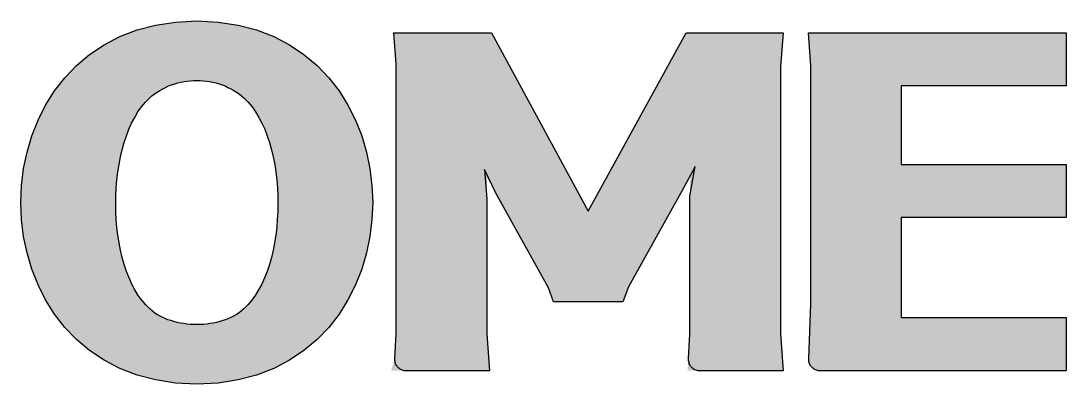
# Model space of a CAD drawing. Header units: inches. Extents: x -9450 to 207408, y -100115 to 6682.
# Drawn here: x 8226.001 to 8228.833, y 4778.366 to 4779.349 of the extents above; entities that cross this region are included whole.
import ezdxf

# ---------------------------------------------------------------- set-up
doc = ezdxf.new("R2010")
doc.units = ezdxf.units.IN
doc.header["$MEASUREMENT"] = 0

# ---------------------------------------------------------------- blocks, each defined once
blk = doc.blocks.new('eet')
h = blk.add_hatch(color=250)
h.paths.add_polyline_path([(8226.9248, 4779.0384), (8226.908, 4779.0808), (8226.8876, 4779.1214), (8226.8634, 4779.1598), (8226.8354, 4779.1955), (8226.8038, 4779.2286), (8226.7684, 4779.2584), (8226.7293, 4779.2849), (8226.6865, 4779.3072), (8226.64, 4779.3251), (8226.5897, 4779.3381), (8226.5357, 4779.3463), (8226.478, 4779.3493), (8226.4203, 4779.3463), (8226.3663, 4779.3381), (8226.3161, 4779.3251), (8226.2695, 4779.3072), (8226.2267, 4779.2849), (8226.1876, 4779.2584), (8226.1522, 4779.2286), (8226.1206, 4779.1955), (8226.0927, 4779.1598), (8226.0685, 4779.1214), (8226.048, 4779.0808), (8226.0312, 4779.0384), (8226.0182, 4778.9944), (8226.0089, 4778.9494), (8226.0033, 4778.904), (8226.0014, 4778.8578), (8226.0033, 4778.8116), (8226.0089, 4778.7662), (8226.0182, 4778.7212), (8226.0312, 4778.6772), (8226.048, 4778.6348), (8226.0685, 4778.5942), (8226.0927, 4778.5558), (8226.1206, 4778.5197), (8226.1522, 4778.487), (8226.1876, 4778.4572), (8226.2267, 4778.4307), (8226.2695, 4778.4084), (8226.3161, 4778.3905), (8226.3663, 4778.3775), (8226.4203, 4778.3689), (8226.478, 4778.3663), (8226.5357, 4778.3689), (8226.5897, 4778.3775), (8226.64, 4778.3905), (8226.6865, 4778.4084), (8226.7293, 4778.4307), (8226.7684, 4778.4572), (8226.8038, 4778.487), (8226.8354, 4778.5197), (8226.8634, 4778.5558), (8226.8876, 4778.5942), (8226.908, 4778.6348), (8226.9248, 4778.6772), (8226.9378, 4778.7212), (8226.9471, 4778.7662), (8226.9527, 4778.8116), (8226.9546, 4778.8578), (8226.9527, 4778.904), (8226.9471, 4778.9494), (8226.9378, 4778.9944)])
h.paths.add_polyline_path([(8226.6921, 4778.9401), (8226.6947, 4778.9189), (8226.6966, 4778.8976), (8226.6973, 4778.8764), (8226.6977, 4778.8548), (8226.6973, 4778.8332), (8226.6962, 4778.8116), (8226.6947, 4778.7904), (8226.6921, 4778.7696), (8226.6887, 4778.7487), (8226.6846, 4778.7286), (8226.6802, 4778.7089), (8226.6746, 4778.6899), (8226.6686, 4778.6713), (8226.6616, 4778.6538), (8226.6541, 4778.637), (8226.6456, 4778.6214), (8226.6366, 4778.6065), (8226.6269, 4778.5931), (8226.6165, 4778.5804), (8226.6035, 4778.5678), (8226.5895, 4778.5571), (8226.5743, 4778.5483), (8226.564, 4778.5439), (8226.5562, 4778.5406), (8226.5484, 4778.538), (8226.535, 4778.5337), (8226.5231, 4778.5316), (8226.5141, 4778.5302), (8226.5052, 4778.5287), (8226.4963, 4778.5279), (8226.4873, 4778.5275), (8226.478, 4778.5272), (8226.4691, 4778.5275), (8226.4598, 4778.5279), (8226.4508, 4778.5287), (8226.4419, 4778.5302), (8226.4333, 4778.5316), (8226.4214, 4778.5337), (8226.408, 4778.538), (8226.3998, 4778.5406), (8226.3868, 4778.5462), (8226.3734, 4778.5529), (8226.36, 4778.5618), (8226.3511, 4778.5696), (8226.3399, 4778.5804), (8226.3295, 4778.5931), (8226.3194, 4778.6065), (8226.3105, 4778.6214), (8226.3023, 4778.637), (8226.2945, 4778.6538), (8226.2878, 4778.6713), (8226.2814, 4778.6899), (8226.2762, 4778.7089), (8226.2714, 4778.7286), (8226.2677, 4778.7487), (8226.2643, 4778.7696), (8226.2617, 4778.7904), (8226.2598, 4778.8116), (8226.2587, 4778.8332), (8226.2583, 4778.8548), (8226.2587, 4778.8764), (8226.2598, 4778.8976), (8226.2617, 4778.9189), (8226.2639, 4778.9401), (8226.2673, 4778.9606), (8226.2714, 4778.981), (8226.2758, 4779.0008), (8226.2811, 4779.0198), (8226.2874, 4779.038), (8226.2941, 4779.0559), (8226.3015, 4779.0726), (8226.3097, 4779.0883), (8226.3187, 4779.1032), (8226.3283, 4779.1169), (8226.3388, 4779.1292), (8226.3533, 4779.1437), (8226.3675, 4779.1548), (8226.3782, 4779.1612), (8226.3857, 4779.1657), (8226.3935, 4779.1694), (8226.4017, 4779.1732), (8226.4099, 4779.1761), (8226.4181, 4779.1791), (8226.4266, 4779.1813), (8226.4348, 4779.1836), (8226.4434, 4779.1851), (8226.4519, 4779.1866), (8226.4609, 4779.1873), (8226.4751, 4779.1885), (8226.4869, 4779.188), (8226.4955, 4779.1873), (8226.5041, 4779.1866), (8226.5126, 4779.1851), (8226.5212, 4779.1836), (8226.5298, 4779.1813), (8226.5383, 4779.1791), (8226.5465, 4779.1761), (8226.5547, 4779.1732), (8226.5625, 4779.1694), (8226.5703, 4779.1657), (8226.5782, 4779.1612), (8226.5856, 4779.1568), (8226.5959, 4779.1492), (8226.6065, 4779.1404), (8226.6176, 4779.1292), (8226.6277, 4779.1169), (8226.6374, 4779.1032), (8226.6463, 4779.0883), (8226.6545, 4779.0726), (8226.6623, 4779.0559), (8226.669, 4779.038), (8226.675, 4779.0198), (8226.6806, 4779.0008), (8226.685, 4778.981), (8226.6891, 4778.9606)], flags=17)
for points in [[(8227.0186, 4778.5026), (8227.0186, 4779.232), (8227.0119, 4779.3172), (8227.0477, 4779.3172), (8227.264, 4779.3172), (8227.2766, 4779.3172), (8227.5384, 4778.8343), (8227.8038, 4779.3172), (8227.8143, 4779.3172), (8228.0325, 4779.3172), (8228.0663, 4779.3172), (8228.0596, 4779.2253), (8228.0596, 4778.5026), (8228.0663, 4778.4025), (8227.8076, 4778.4025), (8227.8143, 4778.5026), (8227.8143, 4778.9275), (8227.6478, 4778.6296), (8227.6322, 4778.5886), (8227.6311, 4778.5886), (8227.4446, 4778.5886), (8227.4308, 4778.627), (8227.264, 4778.9268), (8227.264, 4778.5026), (8227.2707, 4778.4025), (8227.004, 4778.4025), (8227.014, 4778.4324)], [(8228.3862, 4779.1732), (8228.8333, 4779.1732), (8228.8333, 4779.3172), (8228.3873, 4779.3172), (8228.1352, 4779.3172), (8228.1419, 4779.2279), (8228.1419, 4778.8101), (8228.1419, 4778.5827), (8228.1363, 4778.4352), (8228.1363, 4778.433), (8228.1363, 4778.43), (8228.1367, 4778.427), (8228.1374, 4778.4244), (8228.1382, 4778.4218), (8228.1393, 4778.4196), (8228.1408, 4778.417), (8228.1419, 4778.4147), (8228.1438, 4778.4129), (8228.1456, 4778.411), (8228.1475, 4778.4092), (8228.1497, 4778.4077), (8228.152, 4778.4062), (8228.1542, 4778.4047), (8228.1568, 4778.4039), (8228.1594, 4778.4032), (8228.162, 4778.4025), (8228.3873, 4778.4025), (8228.8333, 4778.4025), (8228.8333, 4778.5462), (8228.3862, 4778.5462), (8228.3862, 4778.5681), (8228.3862, 4778.8172), (8228.8333, 4778.8172), (8228.8333, 4778.9609), (8228.3862, 4778.9609)]]:
    blk.add_hatch(color=250).paths.add_polyline_path(points)
at = {"color": 250}
for p, q in [((8226.2695, 4779.3072), (8226.3161, 4779.3251)), ((8226.3161, 4779.3251), (8226.3663, 4779.3381)), ((8226.3663, 4779.3381), (8226.4203, 4779.3463)), ((8226.4203, 4779.3463), (8226.478, 4779.3493)), ((8226.478, 4779.3493), (8226.5357, 4779.3463)), ((8226.5357, 4779.3463), (8226.5897, 4779.3381)), ((8226.5897, 4779.3381), (8226.64, 4779.3251)), ((8226.64, 4779.3251), (8226.6865, 4779.3072)), ((8226.2267, 4779.2849), (8226.2695, 4779.3072)), ((8226.6865, 4779.3072), (8226.7293, 4779.2849)), ((8227.0119, 4779.3172), (8227.0477, 4779.3172)), ((8227.0186, 4779.232), (8227.0119, 4779.3172)), ((8227.0477, 4779.3172), (8227.264, 4779.3172)), ((8227.264, 4779.3172), (8227.2766, 4779.3172)), ((8227.2766, 4779.3172), (8227.5384, 4778.8343)), ((8227.5384, 4778.8343), (8227.8038, 4779.3172)), ((8227.8038, 4779.3172), (8227.8143, 4779.3172)), ((8227.8143, 4779.3172), (8228.0325, 4779.3172)), ((8228.0325, 4779.3172), (8228.0663, 4779.3172)), ((8228.0663, 4779.3172), (8228.0596, 4779.2253)), ((8228.1352, 4779.3172), (8228.3873, 4779.3172)), ((8228.1419, 4779.2279), (8228.1352, 4779.3172)), ((8228.3873, 4779.3172), (8228.8333, 4779.3172)), ((8228.8333, 4779.3172), (8228.8333, 4779.1732)), ((8226.1876, 4779.2584), (8226.2267, 4779.2849)), ((8226.7293, 4779.2849), (8226.7684, 4779.2584)), ((8226.1522, 4779.2286), (8226.1876, 4779.2584)), ((8226.7684, 4779.2584), (8226.8038, 4779.2286)), ((8226.1206, 4779.1955), (8226.1522, 4779.2286)), ((8226.8038, 4779.2286), (8226.8354, 4779.1955)), ((8227.0186, 4778.5026), (8227.0186, 4779.232)), ((8228.0596, 4779.2253), (8228.0596, 4778.5026)), ((8228.1419, 4778.8101), (8228.1419, 4779.2279)), ((8226.0927, 4779.1598), (8226.1206, 4779.1955)), ((8226.4266, 4779.1813), (8226.4348, 4779.1836)), ((8226.4348, 4779.1836), (8226.4434, 4779.1851)), ((8226.4434, 4779.1851), (8226.4519, 4779.1866)), ((8226.4519, 4779.1866), (8226.4609, 4779.1873)), ((8226.4609, 4779.1873), (8226.4694, 4779.188)), ((8226.4694, 4779.188), (8226.478, 4779.1884)), ((8226.478, 4779.1884), (8226.4869, 4779.188)), ((8226.4869, 4779.188), (8226.4955, 4779.1873)), ((8226.4955, 4779.1873), (8226.5041, 4779.1866)), ((8226.5041, 4779.1866), (8226.5126, 4779.1851)), ((8226.5126, 4779.1851), (8226.5212, 4779.1836)), ((8226.5212, 4779.1836), (8226.5298, 4779.1813)), ((8226.8354, 4779.1955), (8226.8634, 4779.1598)), ((8226.0685, 4779.1214), (8226.0927, 4779.1598)), ((8226.3633, 4779.1516), (8226.3708, 4779.1568)), ((8226.3708, 4779.1568), (8226.3782, 4779.1612)), ((8226.3782, 4779.1612), (8226.3857, 4779.1657)), ((8226.3857, 4779.1657), (8226.3935, 4779.1694)), ((8226.3935, 4779.1694), (8226.4017, 4779.1732)), ((8226.4017, 4779.1732), (8226.4099, 4779.1761)), ((8226.4099, 4779.1761), (8226.4181, 4779.1791)), ((8226.4181, 4779.1791), (8226.4266, 4779.1813)), ((8226.5298, 4779.1813), (8226.5383, 4779.1791)), ((8226.5383, 4779.1791), (8226.5465, 4779.1761)), ((8226.5465, 4779.1761), (8226.5547, 4779.1732)), ((8226.5547, 4779.1732), (8226.5625, 4779.1694)), ((8226.5625, 4779.1694), (8226.5703, 4779.1657)), ((8226.5703, 4779.1657), (8226.5782, 4779.1612)), ((8226.5782, 4779.1612), (8226.5856, 4779.1568)), ((8226.5856, 4779.1568), (8226.5927, 4779.1516)), ((8226.8634, 4779.1598), (8226.8876, 4779.1214)), ((8228.8333, 4779.1732), (8228.3862, 4779.1732)), ((8228.3862, 4779.1732), (8228.3862, 4778.9609)), ((8226.3283, 4779.1169), (8226.3388, 4779.1292)), ((8226.3388, 4779.1292), (8226.3499, 4779.1404)), ((8226.3499, 4779.1404), (8226.3566, 4779.1463)), ((8226.3566, 4779.1463), (8226.3633, 4779.1516)), ((8226.5927, 4779.1516), (8226.5998, 4779.146)), ((8226.5998, 4779.146), (8226.6065, 4779.1404)), ((8226.6065, 4779.1404), (8226.6176, 4779.1292)), ((8226.6176, 4779.1292), (8226.6277, 4779.1169)), ((8226.048, 4779.0808), (8226.0685, 4779.1214)), ((8226.3097, 4779.0883), (8226.3187, 4779.1032)), ((8226.3187, 4779.1032), (8226.3283, 4779.1169)), ((8226.6277, 4779.1169), (8226.6374, 4779.1032)), ((8226.6374, 4779.1032), (8226.6463, 4779.0883)), ((8226.8876, 4779.1214), (8226.908, 4779.0808)), ((8226.0312, 4779.0384), (8226.048, 4779.0808)), ((8226.2941, 4779.0559), (8226.3015, 4779.0726)), ((8226.3015, 4779.0726), (8226.3097, 4779.0883)), ((8226.6463, 4779.0883), (8226.6545, 4779.0726)), ((8226.6545, 4779.0726), (8226.6623, 4779.0559)), ((8226.908, 4779.0808), (8226.9248, 4779.0384)), ((8226.2874, 4779.038), (8226.2941, 4779.0559)), ((8226.6623, 4779.0559), (8226.669, 4779.038)), ((8226.0182, 4778.9944), (8226.0312, 4779.0384)), ((8226.2758, 4779.0008), (8226.2811, 4779.0198)), ((8226.2811, 4779.0198), (8226.2874, 4779.038)), ((8226.669, 4779.038), (8226.675, 4779.0198)), ((8226.675, 4779.0198), (8226.6806, 4779.0008)), ((8226.9248, 4779.0384), (8226.9378, 4778.9944)), ((8226.0089, 4778.9494), (8226.0182, 4778.9944)), ((8226.2714, 4778.981), (8226.2758, 4779.0008)), ((8226.6806, 4779.0008), (8226.685, 4778.981)), ((8226.9378, 4778.9944), (8226.9471, 4778.9494)), ((8226.2639, 4778.9401), (8226.2673, 4778.9606)), ((8226.2673, 4778.9606), (8226.2714, 4778.981)), ((8226.685, 4778.981), (8226.6891, 4778.9606)), ((8226.6891, 4778.9606), (8226.6921, 4778.9401)), ((8228.3862, 4778.9609), (8228.8333, 4778.9609)), ((8228.8333, 4778.9609), (8228.8333, 4778.8172)), ((8226.0033, 4778.904), (8226.0089, 4778.9494)), ((8226.2617, 4778.9189), (8226.2639, 4778.9401)), ((8226.6921, 4778.9401), (8226.6947, 4778.9189)), ((8226.9471, 4778.9494), (8226.9527, 4778.904)), ((8227.2874, 4778.8846), (8227.2573, 4778.9472)), ((8227.2573, 4778.9472), (8227.264, 4778.8671)), ((8227.828, 4778.955), (8227.7934, 4778.8902)), ((8227.8143, 4778.8749), (8227.828, 4778.955)), ((8226.0014, 4778.8578), (8226.0033, 4778.904)), ((8226.2598, 4778.8976), (8226.2617, 4778.9189)), ((8226.6947, 4778.9189), (8226.6966, 4778.8976)), ((8226.9527, 4778.904), (8226.9546, 4778.8578)), ((8226.2583, 4778.8548), (8226.2587, 4778.8764)), ((8226.2587, 4778.8764), (8226.2598, 4778.8976)), ((8226.6966, 4778.8976), (8226.6973, 4778.8764)), ((8226.6973, 4778.8764), (8226.6977, 4778.8548)), ((8227.4308, 4778.627), (8227.2874, 4778.8846)), ((8227.7934, 4778.8902), (8227.6478, 4778.6296)), ((8227.8143, 4778.5026), (8227.8143, 4778.8749)), ((8226.0033, 4778.8116), (8226.0014, 4778.8578)), ((8226.2587, 4778.8332), (8226.2583, 4778.8548)), ((8226.6977, 4778.8548), (8226.6973, 4778.8332)), ((8226.9546, 4778.8578), (8226.9527, 4778.8116)), ((8227.264, 4778.8671), (8227.264, 4778.5026)), ((8226.2598, 4778.8116), (8226.2587, 4778.8332)), ((8226.6973, 4778.8332), (8226.6962, 4778.8116)), ((8228.8333, 4778.8172), (8228.3862, 4778.8172)), ((8228.3862, 4778.8172), (8228.3862, 4778.5681)), ((8226.0089, 4778.7662), (8226.0033, 4778.8116)), ((8226.2617, 4778.7904), (8226.2598, 4778.8116)), ((8226.2643, 4778.7696), (8226.2617, 4778.7904)), ((8226.6947, 4778.7904), (8226.6921, 4778.7696)), ((8226.6962, 4778.8116), (8226.6947, 4778.7904)), ((8226.9527, 4778.8116), (8226.9471, 4778.7662)), ((8228.1419, 4778.5827), (8228.1419, 4778.8101)), ((8226.0182, 4778.7212), (8226.0089, 4778.7662)), ((8226.2677, 4778.7487), (8226.2643, 4778.7696)), ((8226.6921, 4778.7696), (8226.6887, 4778.7487)), ((8226.9471, 4778.7662), (8226.9378, 4778.7212)), ((8226.2714, 4778.7286), (8226.2677, 4778.7487)), ((8226.6887, 4778.7487), (8226.6846, 4778.7286)), ((8226.0312, 4778.6772), (8226.0182, 4778.7212)), ((8226.2762, 4778.7089), (8226.2714, 4778.7286)), ((8226.2814, 4778.6899), (8226.2762, 4778.7089)), ((8226.6802, 4778.7089), (8226.6746, 4778.6899)), ((8226.6846, 4778.7286), (8226.6802, 4778.7089)), ((8226.9378, 4778.7212), (8226.9248, 4778.6772)), ((8226.048, 4778.6348), (8226.0312, 4778.6772)), ((8226.2878, 4778.6713), (8226.2814, 4778.6899)), ((8226.6746, 4778.6899), (8226.6686, 4778.6713)), ((8226.9248, 4778.6772), (8226.908, 4778.6348)), ((8226.2945, 4778.6538), (8226.2878, 4778.6713)), ((8226.3023, 4778.637), (8226.2945, 4778.6538)), ((8226.6616, 4778.6538), (8226.6541, 4778.637)), ((8226.6686, 4778.6713), (8226.6616, 4778.6538)), ((8226.0685, 4778.5942), (8226.048, 4778.6348)), ((8226.3105, 4778.6214), (8226.3023, 4778.637)), ((8226.3194, 4778.6065), (8226.3105, 4778.6214)), ((8226.6456, 4778.6214), (8226.6366, 4778.6065)), ((8226.6541, 4778.637), (8226.6456, 4778.6214)), ((8226.908, 4778.6348), (8226.8876, 4778.5942)), ((8227.4446, 4778.5886), (8227.4308, 4778.627)), ((8227.6478, 4778.6296), (8227.6322, 4778.5886)), ((8226.0927, 4778.5558), (8226.0685, 4778.5942)), ((8226.3295, 4778.5931), (8226.3194, 4778.6065)), ((8226.3399, 4778.5804), (8226.3295, 4778.5931)), ((8226.6269, 4778.5931), (8226.6165, 4778.5804)), ((8226.6366, 4778.6065), (8226.6269, 4778.5931)), ((8226.8876, 4778.5942), (8226.8634, 4778.5558)), ((8227.6311, 4778.5886), (8227.4446, 4778.5886)), ((8227.6322, 4778.5886), (8227.6311, 4778.5886)), ((8226.3511, 4778.5696), (8226.3399, 4778.5804)), ((8226.357, 4778.5644), (8226.3511, 4778.5696)), ((8226.3633, 4778.5596), (8226.357, 4778.5644)), ((8226.37, 4778.5551), (8226.3633, 4778.5596)), ((8226.5927, 4778.5596), (8226.586, 4778.5551)), ((8226.599, 4778.5644), (8226.5927, 4778.5596)), ((8226.6053, 4778.5696), (8226.599, 4778.5644)), ((8226.6165, 4778.5804), (8226.6053, 4778.5696)), ((8228.1363, 4778.4352), (8228.1419, 4778.5827)), ((8228.3862, 4778.5681), (8228.3862, 4778.5462)), ((8226.1206, 4778.5197), (8226.0927, 4778.5558)), ((8226.3771, 4778.551), (8226.37, 4778.5551)), ((8226.3846, 4778.5473), (8226.3771, 4778.551)), ((8226.392, 4778.5439), (8226.3846, 4778.5473)), ((8226.3998, 4778.5406), (8226.392, 4778.5439)), ((8226.408, 4778.538), (8226.3998, 4778.5406)), ((8226.4162, 4778.5354), (8226.408, 4778.538)), ((8226.4248, 4778.5331), (8226.4162, 4778.5354)), ((8226.4333, 4778.5316), (8226.4248, 4778.5331)), ((8226.4419, 4778.5302), (8226.4333, 4778.5316)), ((8226.5231, 4778.5316), (8226.5141, 4778.5302)), ((8226.5316, 4778.5331), (8226.5231, 4778.5316)), ((8226.5402, 4778.5354), (8226.5316, 4778.5331)), ((8226.5484, 4778.538), (8226.5402, 4778.5354)), ((8226.5562, 4778.5406), (8226.5484, 4778.538)), ((8226.564, 4778.5439), (8226.5562, 4778.5406)), ((8226.5718, 4778.5473), (8226.564, 4778.5439)), ((8226.5789, 4778.551), (8226.5718, 4778.5473)), ((8226.586, 4778.5551), (8226.5789, 4778.551)), ((8226.8634, 4778.5558), (8226.8354, 4778.5197)), ((8228.3862, 4778.5462), (8228.8333, 4778.5462)), ((8228.8333, 4778.5462), (8228.8333, 4778.4025)), ((8226.1522, 4778.487), (8226.1206, 4778.5197)), ((8226.4508, 4778.5287), (8226.4419, 4778.5302)), ((8226.4598, 4778.5279), (8226.4508, 4778.5287)), ((8226.4691, 4778.5275), (8226.4598, 4778.5279)), ((8226.478, 4778.5272), (8226.4691, 4778.5275)), ((8226.4873, 4778.5275), (8226.478, 4778.5272)), ((8226.4963, 4778.5279), (8226.4873, 4778.5275)), ((8226.5052, 4778.5287), (8226.4963, 4778.5279)), ((8226.5141, 4778.5302), (8226.5052, 4778.5287)), ((8226.8354, 4778.5197), (8226.8038, 4778.487)), ((8227.0142, 4778.4352), (8227.0186, 4778.5026)), ((8227.264, 4778.5026), (8227.2707, 4778.4025)), ((8227.8098, 4778.4352), (8227.8143, 4778.5026)), ((8228.0596, 4778.5026), (8228.0663, 4778.4025)), ((8226.1876, 4778.4572), (8226.1522, 4778.487)), ((8226.8038, 4778.487), (8226.7684, 4778.4572)), ((8226.2267, 4778.4307), (8226.1876, 4778.4572)), ((8226.7684, 4778.4572), (8226.7293, 4778.4307)), ((8226.2695, 4778.4084), (8226.2267, 4778.4307)), ((8226.7293, 4778.4307), (8226.6865, 4778.4084)), ((8227.0149, 4778.4352), (8227.0142, 4778.4352)), ((8227.0145, 4778.4341), (8227.0149, 4778.4352)), ((8227.0145, 4778.4326), (8227.0145, 4778.4341)), ((8227.0149, 4778.43), (8227.0145, 4778.4326)), ((8227.0153, 4778.427), (8227.0149, 4778.43)), ((8227.0156, 4778.4244), (8227.0153, 4778.427)), ((8227.0168, 4778.4218), (8227.0156, 4778.4244)), ((8227.0175, 4778.4196), (8227.0168, 4778.4218)), ((8227.019, 4778.417), (8227.0175, 4778.4196)), ((8227.8105, 4778.4352), (8227.8098, 4778.4352)), ((8227.8105, 4778.4341), (8227.8105, 4778.4352)), ((8227.8105, 4778.4326), (8227.8105, 4778.4341)), ((8227.8105, 4778.43), (8227.8105, 4778.4326)), ((8227.8109, 4778.427), (8227.8105, 4778.43)), ((8227.8117, 4778.4244), (8227.8109, 4778.427)), ((8227.8124, 4778.4218), (8227.8117, 4778.4244)), ((8227.8135, 4778.4196), (8227.8124, 4778.4218)), ((8227.8146, 4778.417), (8227.8135, 4778.4196)), ((8228.1363, 4778.433), (8228.1363, 4778.4352)), ((8228.1363, 4778.4326), (8228.1363, 4778.433)), ((8228.1363, 4778.43), (8228.1363, 4778.4326)), ((8228.1367, 4778.427), (8228.1363, 4778.43)), ((8228.1374, 4778.4244), (8228.1367, 4778.427)), ((8228.1382, 4778.4218), (8228.1374, 4778.4244)), ((8228.1393, 4778.4196), (8228.1382, 4778.4218)), ((8228.1408, 4778.417), (8228.1393, 4778.4196)), ((8226.3161, 4778.3905), (8226.2695, 4778.4084)), ((8226.3663, 4778.3775), (8226.3161, 4778.3905)), ((8226.64, 4778.3905), (8226.5897, 4778.3775)), ((8226.6865, 4778.4084), (8226.64, 4778.3905)), ((8227.0205, 4778.4147), (8227.019, 4778.417)), ((8227.022, 4778.4129), (8227.0205, 4778.4147)), ((8227.0238, 4778.411), (8227.022, 4778.4129)), ((8227.0257, 4778.4092), (8227.0238, 4778.411)), ((8227.0279, 4778.4077), (8227.0257, 4778.4092)), ((8227.0302, 4778.4062), (8227.0279, 4778.4077)), ((8227.0324, 4778.4047), (8227.0302, 4778.4062)), ((8227.035, 4778.4039), (8227.0324, 4778.4047)), ((8227.0376, 4778.4032), (8227.035, 4778.4039)), ((8227.0402, 4778.4025), (8227.0376, 4778.4032)), ((8227.2707, 4778.4025), (8227.0402, 4778.4025)), ((8227.8161, 4778.4147), (8227.8146, 4778.417)), ((8227.8176, 4778.4129), (8227.8161, 4778.4147)), ((8227.8195, 4778.411), (8227.8176, 4778.4129)), ((8227.8213, 4778.4092), (8227.8195, 4778.411)), ((8227.8236, 4778.4077), (8227.8213, 4778.4092)), ((8227.8258, 4778.4062), (8227.8236, 4778.4077)), ((8227.828, 4778.4047), (8227.8258, 4778.4062)), ((8227.8307, 4778.4039), (8227.828, 4778.4047)), ((8227.8333, 4778.4032), (8227.8307, 4778.4039)), ((8227.8359, 4778.4025), (8227.8333, 4778.4032)), ((8228.0663, 4778.4025), (8227.8359, 4778.4025)), ((8228.1419, 4778.4147), (8228.1408, 4778.417)), ((8228.1438, 4778.4129), (8228.1419, 4778.4147)), ((8228.1456, 4778.411), (8228.1438, 4778.4129)), ((8228.1475, 4778.4092), (8228.1456, 4778.411)), ((8228.1497, 4778.4077), (8228.1475, 4778.4092)), ((8228.152, 4778.4062), (8228.1497, 4778.4077)), ((8228.1542, 4778.4047), (8228.152, 4778.4062)), ((8228.1568, 4778.4039), (8228.1542, 4778.4047)), ((8228.1594, 4778.4032), (8228.1568, 4778.4039)), ((8228.162, 4778.4025), (8228.1594, 4778.4032)), ((8228.3873, 4778.4025), (8228.162, 4778.4025)), ((8228.8333, 4778.4025), (8228.3873, 4778.4025)), ((8226.4203, 4778.3689), (8226.3663, 4778.3775)), ((8226.478, 4778.3663), (8226.4203, 4778.3689)), ((8226.5357, 4778.3689), (8226.478, 4778.3663)), ((8226.5897, 4778.3775), (8226.5357, 4778.3689))]:
    blk.add_line(p, q, dxfattribs=at)

msp = doc.modelspace()

# ---------------------------------------------------------------- block references
at = {"layer": 'Defpoints'}
msp.add_blockref('eet', (0, 0), dxfattribs=at)

doc.saveas('drawing.dxf')
